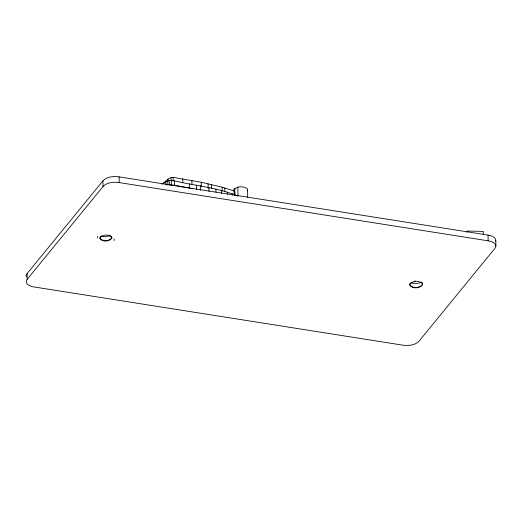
<?xml version="1.0" encoding="UTF-8"?>
<svg xmlns="http://www.w3.org/2000/svg" width="522" height="522" viewBox="0 0 522 522"><rect width="100%" height="100%" fill="white"/><g stroke="black" fill="none" stroke-linecap="round" stroke-linejoin="round"><path stroke-width="0.78" d="M495.704 241.144C496.376 237.073 491.176 235.566 488.057 235.109L119.133 176.88C113.62 176.103 106.938 176.527 102.925 180.86L27.092 273.619L26.217 275.185L26.198 276.771M495.9 246.051L494.869 248.42L419.036 341.179C414.938 345.388 408.354 345.871 402.827 345.159L33.91 286.93C30.322 286.826 23.816 283.55 27.164 279.329L102.997 186.569C107.003 182.237 113.692 181.813 119.205 182.589L488.122 240.818C491.13 241.334 495.515 242.423 495.9 246.051L495.828 240.348M99.983 237.921C102.338 234.378 109.274 233.934 111.845 237.406M111.845 237.764C109.49 241.308 102.553 241.751 99.983 238.28M410.266 283.107L409.698 285.136C412.315 289.071 419.832 288.503 422.513 284.836L422.579 283.609L421.424 282.128M409.77 284.314C412.452 280.647 419.975 280.073 422.585 284.014M422.513 284.431C419.825 288.098 412.308 288.673 409.698 284.731M466.466 232.179L467.379 231.063L483.235 231.39L483.274 234.332M101.157 236.075L99.976 237.517L99.983 238.684C102.56 242.156 109.49 241.712 111.852 238.162L111.434 236.283M162.068 184.168L168.019 179.072L171.118 177.558L173.115 177.336L201.198 182.256L222.098 187.189L234.11 190.954L234.815 193.094M163.229 183.731C166.244 180.971 170.387 179.535 174.394 180.84C195.221 185.93 217.674 187.405 237.458 195.985M110.605 235.755L104.694 236.681L101.105 236.172M422.109 282.304L417.391 283.459L410.847 283.009M414.455 281.227L415.551 281.064M189.375 183.724L189.427 188.116L174.446 185.238L169.343 184.905L169.291 180.514M190.223 188.272L192.592 188.729M488.057 235.109L488.122 240.818M247.617 190.138L247.702 197.283M237.875 187.13L237.986 196.259M234.763 188.514L234.835 194.608M234.646 192.031L234.685 195.065M234.11 190.954L234.156 194.745M232.323 193.695L232.342 195.163M227.344 192.116L227.37 194.308M224.767 188.024L224.812 191.822M222.098 187.189L222.144 190.987M221.348 190.563L221.38 193.492M215.932 189.297L215.971 192.227M211.332 184.599L211.377 188.396M208.97 187.783L209.009 191.443M208.102 183.822L208.161 188.377M201.198 182.256L201.257 186.811M200.611 185.884L200.663 190.282M196.494 185.088L196.546 189.486M191.887 180.403L191.933 184.201M182.733 178.857L182.778 182.648M174.394 180.84L174.446 185.238M173.115 177.336L173.16 181.127M171.32 180.358L171.373 184.749M171.118 177.558L171.151 180.599M168.019 179.072L168.038 180.592M167.81 180.853L167.869 185.245M165.918 181.845L165.957 184.775M119.133 176.88L119.205 182.589M114.142 238.939L114.168 240.59M102.925 180.86L102.997 186.569M97.673 236.342L97.699 237.986M27.092 273.619L27.164 279.329M247.213 190.935A6.884 3.106 -0.7 0 0 245.451 187.594A6.884 3.106 -0.7 0 0 237.901 187.124L234.313 188.899A6.884 3.106 -0.7 0 0 233.98 190.497"/></g></svg>
